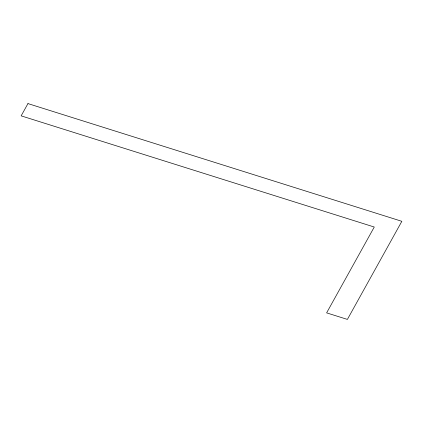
<?xml version="1.0" encoding="UTF-8"?>
<svg xmlns="http://www.w3.org/2000/svg" width="423" height="423" viewBox="0 0 423 423"><rect width="100%" height="100%" fill="white"/><g stroke="black" fill="none" stroke-linecap="round" stroke-linejoin="round"><path stroke-width="0.63" d="M27.955 103.593L21.15 115.854L374.27 227.029L326.619 312.872L347.394 319.407L401.85 221.308L27.955 103.593"/></g></svg>
